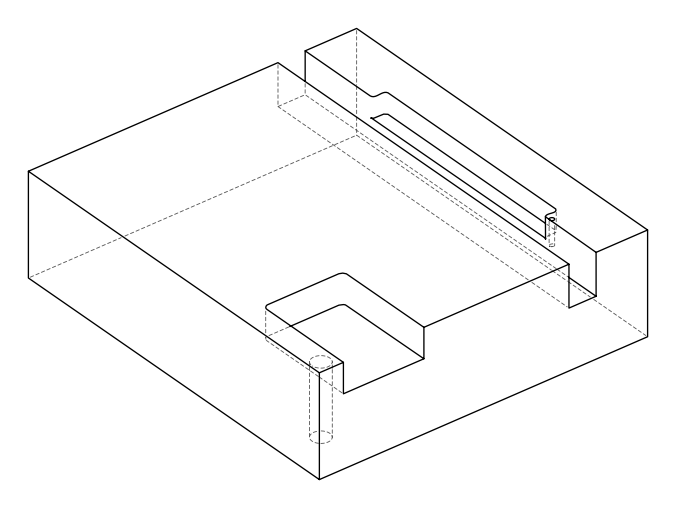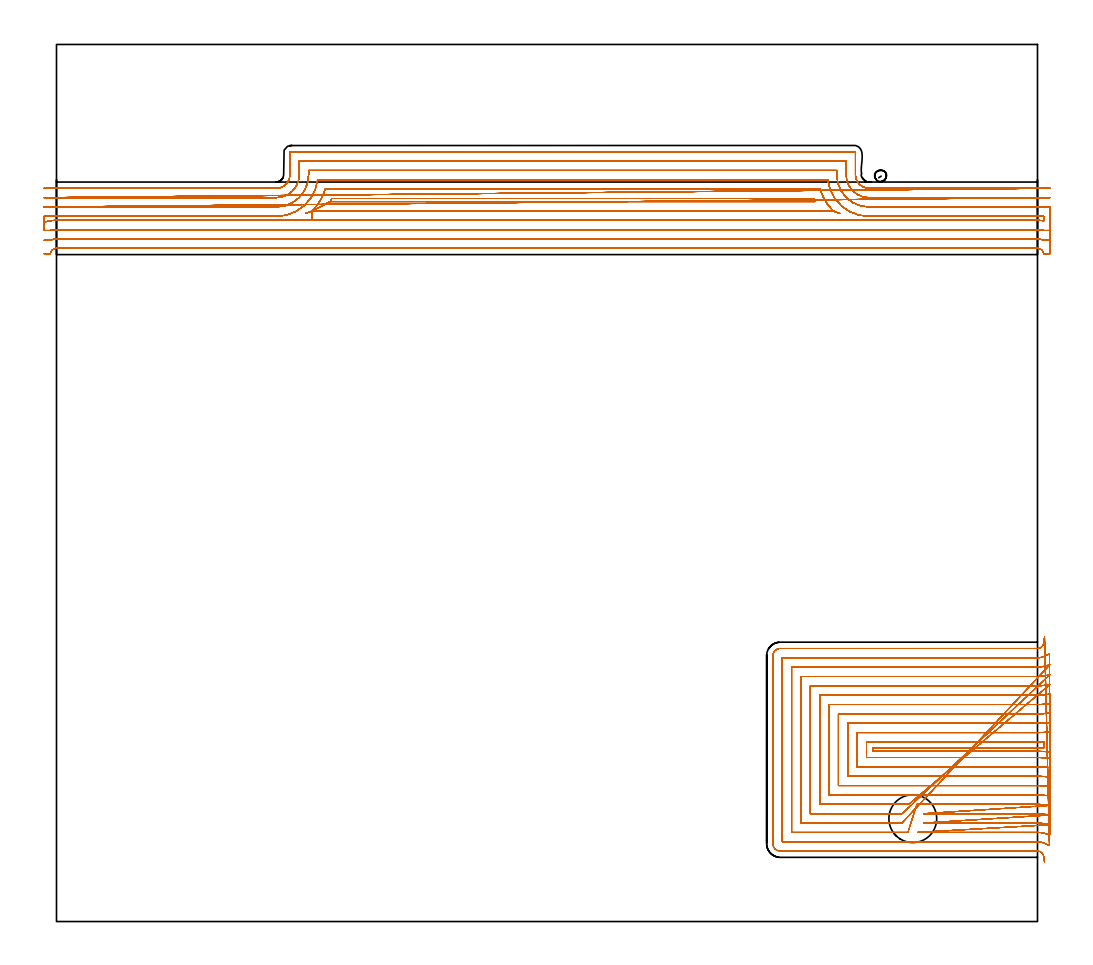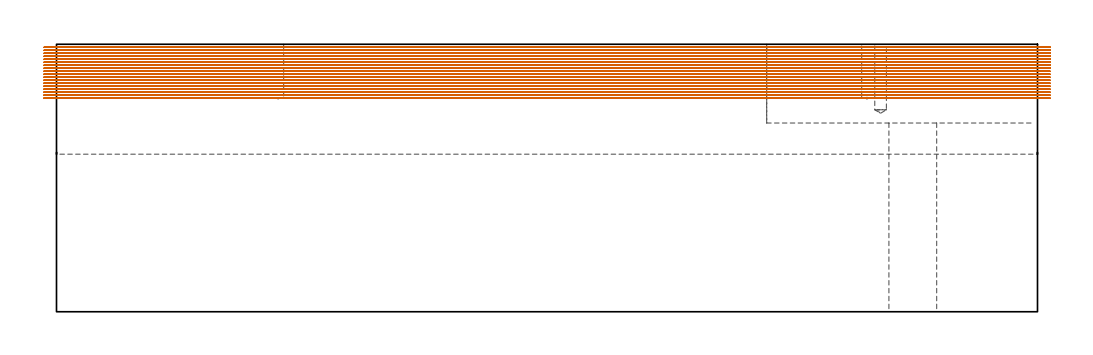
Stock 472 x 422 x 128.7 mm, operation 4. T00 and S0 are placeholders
(PLAN: 6 operations, 5 tool changes, 409.7 min)
(1 SPOT_DRILL | STEP1POCKET | NXT0321_9005460120000 | 0.03 min | 0 mm3)
(2 INDEXABLE_INSERT_DRILL_THROUGH_HOLE_FROM_SOLID | STEP1HOLE | NXT0302_017 | 0.39 min | 53388 mm3)
(3 DRILL_BLIND_HOLE_INTO_CENTER | STEP1POCKET | UGT0301_179 | 0.14 min | 775 mm3)
(4 MILL_OPEN_POCKET | POCKET_OPEN | NXT0201_008 | Follow Part, ap 1.5, ae 75% | 379.25 min | 891523 mm3)
(5 MILL_SLOT | SLOT_PARTIAL_RECTANGULAR | NXT0201_011 | Follow Part, ap 3, ae 75% | 21.2 min | 156658 mm3)
(6 MILL_RECTANGULAR_SLOT | SLOT_RECTANGULAR | UGT0201_004 | Follow Part, ap 8, ae 75% | 8.71 min | 444742 mm3)
(TOOL NXT0321_9005460120000 | NC Spot Drill, 142deg, 12mm, Carbide, Uncoated | D12 PA142 FL30 Z2)
(TOOL NXT0302_017 | Index. Insert Drill 23mm [880-D2300L25-05] | D23 PA176 FL115 Z2)
(TOOL UGT0301_179 | Twist Drill 5.6 mm | D5.6 PA118 FL55 Z2)
(TOOL NXT0201_008 | ENDMILL 6mm [2P460-0600-NA 1630] | D6 FL26 Z6)
(TOOL NXT0201_011 | ENDMILL 12mm [2P460-1200-NA 1630] | D12 FL38 Z6)
(TOOL UGT0201_004 | End Mill 32 mm | D32 FL53 Z6)
(OP 4 MILL_OPEN_POCKET, part 1 of 2)
G17 G21 G94 G90
T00 M6
G54
G17 G0 G90 X-5.95 Y336.58 S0 M3
G43 Z138.7 H1
Z127.261
G94 G1 X-3. Y337.125 F250.
G2 X0. Y337.4 R16.5 F500.
G1 X123.048
Y341.9
X131.773 Y346.4
X364.927
G2 X364.235 Y347.9 R29.
G1 X132.465
G2 X131.773 Y346.4 R29.
G1 X123.048 Y341.9
X373.652
X376.889 Y340.69
X373.652 Y341.9
G2 X367.392 Y352.4 R24.5
G1 X129.308
G2 X123.048 Y341.9 R24.5
G1 X119.811 Y340.69
X123.048 Y341.9
Y337.4
X472.
G2 X475. Y337.125 R16.5
G1 Y339.3
X390.9
G2 X371.045 Y356.9 R20.
G1 X125.655
G2 X105.8 Y339.3 R20.
G1 X-3.
X-6. F250.
Y332.519
X-3.
G2 X0. Y332.9 R12. F500.
G1 X472.
G2 X475. Y332.519 R12.
G1 X478. F250.
G0 Z138.7
X-6. Y327.774
Z127.261
G1 X-3.
G2 X0. Y328.4 R7.5 F500.
G1 X472.
G2 X475. Y327.774 R7.5
G1 X478. F250.
G0 Z138.7
X-5.97 Y321.323
Z127.261
G1 X-2.97
G2 X0. Y323.9 R3. F500.
G1 X472.
G2 X474.97 Y321.323 R3.
G1 X477.97 F250.
X478. Y343.8
X475.
X390.9 F500.
G2 X375.4 Y359.3 R15.5
G1 Y361.4
X121.3
Y359.3
G2 X105.8 Y343.8 R15.5
G1 X-3.
X-6. F250.
X478. Y348.3 F500.
X475. F250.
X390.9 F500.
G2 X379.9 Y359.3 R11.
G1 Y365.9
X116.8
Y359.3
G2 X105.8 Y348.3 R11.
G1 X-3.
X-6. F250.
X478. Y352.8 F500.
X475. F250.
X390.9 F500.
G2 X384.4 Y359.3 R6.5
G1 Y369.9
G3 X383.9 Y370.4 R0.5
G1 X112.8
G3 X112.3 Y369.9 R0.5
G1 Y359.3
G2 X105.8 Y352.8 R6.5
G1 X-3.
X-6. F250.
G0 X-5.95 Y336.58 Z125.822
G1 X-3. Y337.125
G2 X0. Y337.4 R16.5 F500.
G1 X123.048
Y341.9
X131.773 Y346.4
X364.927
G2 X364.235 Y347.9 R29.
G1 X132.465
G2 X131.773 Y346.4 R29.
G1 X123.048 Y341.9
X373.652
X376.889 Y340.69
X373.652 Y341.9
G2 X367.392 Y352.4 R24.5
G1 X129.308
G2 X123.048 Y341.9 R24.5
G1 X119.811 Y340.69
X123.048 Y341.9
Y337.4
X472.
G2 X475. Y337.125 R16.5
G1 Y339.3
X390.9
G2 X371.045 Y356.9 R20.
G1 X125.655
G2 X105.8 Y339.3 R20.
G1 X-3.
X-6. F250.
Y332.519
X-3.
G2 X0. Y332.9 R12. F500.
G1 X472.
G2 X475. Y332.519 R12.
G1 X478. F250.
G0 Z138.7
X-6. Y327.774
Z125.822
G1 X-3.
G2 X0. Y328.4 R7.5 F500.
G1 X472.
G2 X475. Y327.774 R7.5
G1 X478. F250.
G0 Z138.7
X-5.97 Y321.323
Z125.822
G1 X-2.97
G2 X0. Y323.9 R3. F500.
G1 X472.
G2 X474.97 Y321.323 R3.
G1 X477.97 F250.
X478. Y343.8
X475.
X390.9 F500.
G2 X375.4 Y359.3 R15.5
G1 Y361.4
X121.3
Y359.3
G2 X105.8 Y343.8 R15.5
G1 X-3.
X-6. F250.
X478. Y348.3 F500.
X475. F250.
X390.9 F500.
G2 X379.9 Y359.3 R11.
G1 Y365.9
X116.8
Y359.3
G2 X105.8 Y348.3 R11.
G1 X-3.
X-6. F250.
X478. Y352.8 F500.
X475. F250.
X390.9 F500.
G2 X384.4 Y359.3 R6.5
G1 Y369.9
G3 X383.9 Y370.4 R0.5
G1 X112.8
G3 X112.3 Y369.9 R0.5
G1 Y359.3
G2 X105.8 Y352.8 R6.5
G1 X-3.
X-6. F250.
G0 X-5.95 Y336.58 Z124.383
G1 X-3. Y337.125
G2 X0. Y337.4 R16.5 F500.
G1 X123.048
Y341.9
X131.773 Y346.4
X364.927
G2 X364.235 Y347.9 R29.
G1 X132.465
G2 X131.773 Y346.4 R29.
G1 X123.048 Y341.9
X373.652
X376.889 Y340.69
X373.652 Y341.9
G2 X367.392 Y352.4 R24.5
G1 X129.308
G2 X123.048 Y341.9 R24.5
G1 X119.811 Y340.69
X123.048 Y341.9
Y337.4
X472.
G2 X475. Y337.125 R16.5
G1 Y339.3
X390.9
G2 X371.045 Y356.9 R20.
G1 X125.655
G2 X105.8 Y339.3 R20.
G1 X-3.
X-6. F250.
Y332.519
X-3.
G2 X0. Y332.9 R12. F500.
G1 X472.
G2 X475. Y332.519 R12.
G1 X478. F250.
G0 Z138.7
X-6. Y327.774
Z124.383
G1 X-3.
G2 X0. Y328.4 R7.5 F500.
G1 X472.
G2 X475. Y327.774 R7.5
G1 X478. F250.
G0 Z138.7
X-5.97 Y321.323
Z124.383
G1 X-2.97
G2 X0. Y323.9 R3. F500.
G1 X472.
G2 X474.97 Y321.323 R3.
G1 X477.97 F250.
X478. Y343.8
X475.
X390.9 F500.
G2 X375.4 Y359.3 R15.5
G1 Y361.4
X121.3
Y359.3
G2 X105.8 Y343.8 R15.5
G1 X-3.
X-6. F250.
X478. Y348.3 F500.
X475. F250.
X390.9 F500.
G2 X379.9 Y359.3 R11.
G1 Y365.9
X116.8
Y359.3
G2 X105.8 Y348.3 R11.
G1 X-3.
X-6. F250.
X478. Y352.8 F500.
X475. F250.
X390.9 F500.
G2 X384.4 Y359.3 R6.5
G1 Y369.9
G3 X383.9 Y370.4 R0.5
G1 X112.8
G3 X112.3 Y369.9 R0.5
G1 Y359.3
G2 X105.8 Y352.8 R6.5
G1 X-3.
X-6. F250.
G0 X-5.95 Y336.58 Z122.944
G1 X-3. Y337.125
G2 X0. Y337.4 R16.5 F500.
G1 X123.048
Y341.9
X131.773 Y346.4
X364.927
G2 X364.235 Y347.9 R29.
G1 X132.465
G2 X131.773 Y346.4 R29.
G1 X123.048 Y341.9
X373.652
X376.889 Y340.69
X373.652 Y341.9
G2 X367.392 Y352.4 R24.5
G1 X129.308
G2 X123.048 Y341.9 R24.5
G1 X119.811 Y340.69
X123.048 Y341.9
Y337.4
X472.
G2 X475. Y337.125 R16.5
G1 Y339.3
X390.9
G2 X371.045 Y356.9 R20.
G1 X125.655
G2 X105.8 Y339.3 R20.
G1 X-3.
X-6. F250.
Y332.519
X-3.
G2 X0. Y332.9 R12. F500.
G1 X472.
G2 X475. Y332.519 R12.
G1 X478. F250.
G0 Z138.7
X-6. Y327.774
Z122.944
G1 X-3.
G2 X0. Y328.4 R7.5 F500.
G1 X472.
G2 X475. Y327.774 R7.5
G1 X478. F250.
G0 Z138.7
X-5.97 Y321.323
Z122.944
G1 X-2.97
G2 X0. Y323.9 R3. F500.
G1 X472.
G2 X474.97 Y321.323 R3.
G1 X477.97 F250.
X478. Y343.8
X475.
X390.9 F500.
G2 X375.4 Y359.3 R15.5
G1 Y361.4
X121.3
Y359.3
G2 X105.8 Y343.8 R15.5
G1 X-3.
X-6. F250.
X478. Y348.3 F500.
X475. F250.
X390.9 F500.
G2 X379.9 Y359.3 R11.
G1 Y365.9
X116.8
Y359.3
G2 X105.8 Y348.3 R11.
G1 X-3.
X-6. F250.
X478. Y352.8 F500.
X475. F250.
X390.9 F500.
G2 X384.4 Y359.3 R6.5
G1 Y369.9
G3 X383.9 Y370.4 R0.5
G1 X112.8
G3 X112.3 Y369.9 R0.5
G1 Y359.3
G2 X105.8 Y352.8 R6.5
G1 X-3.
X-6. F250.
G0 X-5.95 Y336.58 Z121.505
G1 X-3. Y337.125
G2 X0. Y337.4 R16.5 F500.
G1 X123.048
Y341.9
X131.773 Y346.4
X364.927
G2 X364.235 Y347.9 R29.
G1 X132.465
G2 X131.773 Y346.4 R29.
G1 X123.048 Y341.9
X373.652
X376.889 Y340.69
X373.652 Y341.9
G2 X367.392 Y352.4 R24.5
G1 X129.308
G2 X123.048 Y341.9 R24.5
G1 X119.811 Y340.69
X123.048 Y341.9
Y337.4
X472.
G2 X475. Y337.125 R16.5
G1 Y339.3
X390.9
G2 X371.045 Y356.9 R20.
G1 X125.655
G2 X105.8 Y339.3 R20.
G1 X-3.
X-6. F250.
Y332.519
X-3.
G2 X0. Y332.9 R12. F500.
G1 X472.
G2 X475. Y332.519 R12.
G1 X478. F250.
G0 Z138.7
X-6. Y327.774
Z121.505
G1 X-3.
G2 X0. Y328.4 R7.5 F500.
G1 X472.
G2 X475. Y327.774 R7.5
G1 X478. F250.
G0 Z138.7
X-5.97 Y321.323
Z121.505
G1 X-2.97
G2 X0. Y323.9 R3. F500.
G1 X472.
G2 X474.97 Y321.323 R3.
G1 X477.97 F250.
X478. Y343.8
X475.
X390.9 F500.
G2 X375.4 Y359.3 R15.5
G1 Y361.4
X121.3
Y359.3
G2 X105.8 Y343.8 R15.5
G1 X-3.
X-6. F250.
X478. Y348.3 F500.
X475. F250.
X390.9 F500.
G2 X379.9 Y359.3 R11.
G1 Y365.9
X116.8
Y359.3
G2 X105.8 Y348.3 R11.
G1 X-3.
X-6. F250.
X478. Y352.8 F500.
X475. F250.
X390.9 F500.
G2 X384.4 Y359.3 R6.5
G1 Y369.9
G3 X383.9 Y370.4 R0.5
G1 X112.8
G3 X112.3 Y369.9 R0.5
G1 Y359.3
G2 X105.8 Y352.8 R6.5
G1 X-3.
X-6. F250.
G0 X-5.95 Y336.58 Z120.067
G1 X-3. Y337.125
G2 X0. Y337.4 R16.5 F500.
G1 X123.048
Y341.9
X131.773 Y346.4
X364.927
G2 X364.235 Y347.9 R29.
G1 X132.465
G2 X131.773 Y346.4 R29.
G1 X123.048 Y341.9
X373.652
X376.889 Y340.69
X373.652 Y341.9
G2 X367.392 Y352.4 R24.5
G1 X129.308
G2 X123.048 Y341.9 R24.5
G1 X119.811 Y340.69
X123.048 Y341.9
Y337.4
X472.
G2 X475. Y337.125 R16.5
G1 Y339.3
X390.9
G2 X371.045 Y356.9 R20.
G1 X125.655
G2 X105.8 Y339.3 R20.
G1 X-3.
X-6. F250.
Y332.519
X-3.
G2 X0. Y332.9 R12. F500.
G1 X472.
G2 X475. Y332.519 R12.
G1 X478. F250.
G0 Z138.7
X-6. Y327.774
Z120.067
G1 X-3.
G2 X0. Y328.4 R7.5 F500.
G1 X472.
G2 X475. Y327.774 R7.5
G1 X478. F250.
G0 Z138.7
X-5.97 Y321.323
Z120.067
G1 X-2.97
G2 X0. Y323.9 R3. F500.
G1 X472.
G2 X474.97 Y321.323 R3.
G1 X477.97 F250.
X478. Y343.8
X475.
X390.9 F500.
G2 X375.4 Y359.3 R15.5
G1 Y361.4
X121.3
Y359.3
G2 X105.8 Y343.8 R15.5
G1 X-3.
X-6. F250.
X478. Y348.3 F500.
X475. F250.
X390.9 F500.
G2 X379.9 Y359.3 R11.
G1 Y365.9
X116.8
Y359.3
G2 X105.8 Y348.3 R11.
G1 X-3.
X-6. F250.
X478. Y352.8 F500.
X475. F250.
X390.9 F500.
G2 X384.4 Y359.3 R6.5
G1 Y369.9
G3 X383.9 Y370.4 R0.5
G1 X112.8
G3 X112.3 Y369.9 R0.5
G1 Y359.3
G2 X105.8 Y352.8 R6.5
G1 X-3.
X-6. F250.
G0 X-5.95 Y336.58 Z118.628
G1 X-3. Y337.125
G2 X0. Y337.4 R16.5 F500.
G1 X123.048
Y341.9
X131.773 Y346.4
X364.927
G2 X364.235 Y347.9 R29.
G1 X132.465
G2 X131.773 Y346.4 R29.
G1 X123.048 Y341.9
X373.652
X376.889 Y340.69
X373.652 Y341.9
G2 X367.392 Y352.4 R24.5
G1 X129.308
G2 X123.048 Y341.9 R24.5
G1 X119.811 Y340.69
X123.048 Y341.9
Y337.4
X472.
G2 X475. Y337.125 R16.5
G1 Y339.3
X390.9
G2 X371.045 Y356.9 R20.
G1 X125.655
G2 X105.8 Y339.3 R20.
G1 X-3.
X-6. F250.
Y332.519
X-3.
G2 X0. Y332.9 R12. F500.
G1 X472.
G2 X475. Y332.519 R12.
G1 X478. F250.
G0 Z138.7
X-6. Y327.774
Z118.628
G1 X-3.
G2 X0. Y328.4 R7.5 F500.
G1 X472.
G2 X475. Y327.774 R7.5
G1 X478. F250.
G0 Z138.7
X-5.97 Y321.323
Z118.628
G1 X-2.97
G2 X0. Y323.9 R3. F500.
G1 X472.
G2 X474.97 Y321.323 R3.
G1 X477.97 F250.
X478. Y343.8
X475.
X390.9 F500.
G2 X375.4 Y359.3 R15.5
G1 Y361.4
X121.3
Y359.3
G2 X105.8 Y343.8 R15.5
G1 X-3.
X-6. F250.
X478. Y348.3 F500.
X475. F250.
X390.9 F500.
G2 X379.9 Y359.3 R11.
G1 Y365.9
X116.8
Y359.3
G2 X105.8 Y348.3 R11.
G1 X-3.
X-6. F250.
X478. Y352.8 F500.
X475. F250.
X390.9 F500.
G2 X384.4 Y359.3 R6.5
G1 Y369.9
G3 X383.9 Y370.4 R0.5
G1 X112.8
G3 X112.3 Y369.9 R0.5
G1 Y359.3
G2 X105.8 Y352.8 R6.5
G1 X-3.
X-6. F250.
G0 X-5.95 Y336.58 Z117.189
G1 X-3. Y337.125
G2 X0. Y337.4 R16.5 F500.
G1 X123.048
Y341.9
X131.773 Y346.4
X364.927
G2 X364.235 Y347.9 R29.
G1 X132.465
G2 X131.773 Y346.4 R29.
G1 X123.048 Y341.9
X373.652
X376.889 Y340.69
X373.652 Y341.9
G2 X367.392 Y352.4 R24.5
G1 X129.308
G2 X123.048 Y341.9 R24.5
G1 X119.811 Y340.69
X123.048 Y341.9
Y337.4
X472.
G2 X475. Y337.125 R16.5
G1 Y339.3
X390.9
G2 X371.045 Y356.9 R20.
G1 X125.655
G2 X105.8 Y339.3 R20.
G1 X-3.
X-6. F250.
Y332.519
X-3.
G2 X0. Y332.9 R12. F500.
G1 X472.
G2 X475. Y332.519 R12.
G1 X478. F250.
G0 Z138.7
X-6. Y327.774
Z117.189
G1 X-3.
G2 X0. Y328.4 R7.5 F500.
G1 X472.
G2 X475. Y327.774 R7.5
G1 X478. F250.
G0 Z138.7
X-5.97 Y321.323
Z117.189
G1 X-2.97
G2 X0. Y323.9 R3. F500.
G1 X472.
G2 X474.97 Y321.323 R3.
G1 X477.97 F250.
X478. Y343.8
X475.
X390.9 F500.
G2 X375.4 Y359.3 R15.5
G1 Y361.4
X121.3
Y359.3
G2 X105.8 Y343.8 R15.5
G1 X-3.
X-6. F250.
X478. Y348.3 F500.
X475. F250.
X390.9 F500.
G2 X379.9 Y359.3 R11.
G1 Y365.9
X116.8
Y359.3
G2 X105.8 Y348.3 R11.
G1 X-3.
X-6. F250.
X478. Y352.8 F500.
X475. F250.
X390.9 F500.
G2 X384.4 Y359.3 R6.5
G1 Y369.9
G3 X383.9 Y370.4 R0.5
G1 X112.8
G3 X112.3 Y369.9 R0.5
G1 Y359.3
G2 X105.8 Y352.8 R6.5
G1 X-3.
X-6. F250.
G0 X-5.95 Y336.58 Z115.75
G1 X-3. Y337.125
G2 X0. Y337.4 R16.5 F500.
G1 X123.048
Y341.9
X131.773 Y346.4
X364.927
G2 X364.235 Y347.9 R29.
G1 X132.465
G2 X131.773 Y346.4 R29.
G1 X123.048 Y341.9
X373.652
X376.889 Y340.69
X373.652 Y341.9
G2 X367.392 Y352.4 R24.5
G1 X129.308
G2 X123.048 Y341.9 R24.5
G1 X119.811 Y340.69
X123.048 Y341.9
Y337.4
X472.
G2 X475. Y337.125 R16.5
G1 Y339.3
X390.9
G2 X371.045 Y356.9 R20.
G1 X125.655
G2 X105.8 Y339.3 R20.
G1 X-3.
X-6. F250.
Y332.519
X-3.
G2 X0. Y332.9 R12. F500.
G1 X472.
G2 X475. Y332.519 R12.
G1 X478. F250.
G0 Z138.7
X-6. Y327.774
Z115.75
G1 X-3.
G2 X0. Y328.4 R7.5 F500.
G1 X472.
G2 X475. Y327.774 R7.5
G1 X478. F250.
G0 Z138.7
X-5.97 Y321.323
Z115.75
G1 X-2.97
G2 X0. Y323.9 R3. F500.
G1 X472.
G2 X474.97 Y321.323 R3.
G1 X477.97 F250.
X478. Y343.8
X475.
X390.9 F500.
G2 X375.4 Y359.3 R15.5
G1 Y361.4
X121.3
Y359.3
G2 X105.8 Y343.8 R15.5
G1 X-3.
X-6. F250.
X478. Y348.3 F500.
X475. F250.
X390.9 F500.
G2 X379.9 Y359.3 R11.
G1 Y365.9
X116.8
Y359.3
G2 X105.8 Y348.3 R11.
G1 X-3.
X-6. F250.
X478. Y352.8 F500.
X475. F250.
X390.9 F500.
G2 X384.4 Y359.3 R6.5
G1 Y369.9
G3 X383.9 Y370.4 R0.5
G1 X112.8
G3 X112.3 Y369.9 R0.5
G1 Y359.3
G2 X105.8 Y352.8 R6.5
G1 X-3.
X-6. F250.
G0 X-5.95 Y336.58 Z114.311
G1 X-3. Y337.125
G2 X0. Y337.4 R16.5 F500.
G1 X123.048
Y341.9
X131.773 Y346.4
X364.927
G2 X364.235 Y347.9 R29.
G1 X132.465
G2 X131.773 Y346.4 R29.
G1 X123.048 Y341.9
X373.652
X376.889 Y340.69
X373.652 Y341.9
G2 X367.392 Y352.4 R24.5
G1 X129.308
G2 X123.048 Y341.9 R24.5
G1 X119.811 Y340.69
X123.048 Y341.9
Y337.4
X472.
G2 X475. Y337.125 R16.5
G1 Y339.3
X390.9
G2 X371.045 Y356.9 R20.
G1 X125.655
G2 X105.8 Y339.3 R20.
G1 X-3.
X-6. F250.
Y332.519
X-3.
G2 X0. Y332.9 R12. F500.
G1 X472.
G2 X475. Y332.519 R12.
G1 X478. F250.
G0 Z138.7
X-6. Y327.774
Z114.311
G1 X-3.
G2 X0. Y328.4 R7.5 F500.
G1 X472.
G2 X475. Y327.774 R7.5
G1 X478. F250.
G0 Z138.7
X-5.97 Y321.323
Z114.311
G1 X-2.97
G2 X0. Y323.9 R3. F500.
G1 X472.
G2 X474.97 Y321.323 R3.
G1 X477.97 F250.
X478. Y343.8
X475.
X390.9 F500.
G2 X375.4 Y359.3 R15.5
G1 Y361.4
X121.3
Y359.3
G2 X105.8 Y343.8 R15.5
G1 X-3.
X-6. F250.
X478. Y348.3 F500.
X475. F250.
X390.9 F500.
G2 X379.9 Y359.3 R11.
G1 Y365.9
X116.8
Y359.3
G2 X105.8 Y348.3 R11.
G1 X-3.
X-6. F250.
X478. Y352.8 F500.
X475. F250.
X390.9 F500.
G2 X384.4 Y359.3 R6.5
G1 Y369.9
G3 X383.9 Y370.4 R0.5
G1 X112.8
G3 X112.3 Y369.9 R0.5
G1 Y359.3
G2 X105.8 Y352.8 R6.5
G1 X-3.
X-6. F250.
G0 X-5.95 Y336.58 Z112.872
G1 X-3. Y337.125
G2 X0. Y337.4 R16.5 F500.
G1 X123.048
Y341.9
X131.773 Y346.4
X364.927
G2 X364.235 Y347.9 R29.
G1 X132.465
G2 X131.773 Y346.4 R29.
G1 X123.048 Y341.9
X373.652
X376.889 Y340.69
X373.652 Y341.9
G2 X367.392 Y352.4 R24.5
G1 X129.308
G2 X123.048 Y341.9 R24.5
G1 X119.811 Y340.69
X123.048 Y341.9
Y337.4
X472.
G2 X475. Y337.125 R16.5
G1 Y339.3
X390.9
G2 X371.045 Y356.9 R20.
G1 X125.655
G2 X105.8 Y339.3 R20.
G1 X-3.
X-6. F250.
Y332.519
X-3.
G2 X0. Y332.9 R12. F500.
G1 X472.
G2 X475. Y332.519 R12.
G1 X478. F250.
G0 Z138.7
X-6. Y327.774
Z112.872
G1 X-3.
G2 X0. Y328.4 R7.5 F500.
G1 X472.
G2 X475. Y327.774 R7.5
G1 X478. F250.
G0 Z138.7
X-5.97 Y321.323
Z112.872
G1 X-2.97
G2 X0. Y323.9 R3. F500.
G1 X472.
G2 X474.97 Y321.323 R3.
G1 X477.97 F250.
X478. Y343.8
X475.
X390.9 F500.
G2 X375.4 Y359.3 R15.5
G1 Y361.4
X121.3
Y359.3
G2 X105.8 Y343.8 R15.5
G1 X-3.
X-6. F250.
X478. Y348.3 F500.
X475. F250.
X390.9 F500.
G2 X379.9 Y359.3 R11.
G1 Y365.9
X116.8
Y359.3
G2 X105.8 Y348.3 R11.
G1 X-3.
X-6. F250.
X478. Y352.8 F500.
X475. F250.
X390.9 F500.
G2 X384.4 Y359.3 R6.5
G1 Y369.9
G3 X383.9 Y370.4 R0.5
G1 X112.8
G3 X112.3 Y369.9 R0.5
G1 Y359.3
G2 X105.8 Y352.8 R6.5
G1 X-3.
X-6. F250.
G0 X-5.95 Y336.58 Z111.433
G1 X-3. Y337.125
G2 X0. Y337.4 R16.5 F500.
G1 X123.048
Y341.9
X131.773 Y346.4
X364.927
G2 X364.235 Y347.9 R29.
G1 X132.465
G2 X131.773 Y346.4 R29.
G1 X123.048 Y341.9
X373.652
X376.889 Y340.69
X373.652 Y341.9
G2 X367.392 Y352.4 R24.5
G1 X129.308
G2 X123.048 Y341.9 R24.5
G1 X119.811 Y340.69
X123.048 Y341.9
Y337.4
X472.
G2 X475. Y337.125 R16.5
G1 Y339.3
X390.9
G2 X371.045 Y356.9 R20.
G1 X125.655
G2 X105.8 Y339.3 R20.
G1 X-3.
X-6. F250.
Y332.519
X-3.
G2 X0. Y332.9 R12. F500.
G1 X472.
G2 X475. Y332.519 R12.
G1 X478. F250.
G0 Z138.7
X-6. Y327.774
Z111.433
G1 X-3.
G2 X0. Y328.4 R7.5 F500.
G1 X472.
G2 X475. Y327.774 R7.5
G1 X478. F250.
G0 Z138.7
X-5.97 Y321.323
Z111.433
G1 X-2.97
G2 X0. Y323.9 R3. F500.
G1 X472.
G2 X474.97 Y321.323 R3.
G1 X477.97 F250.
X478. Y343.8
X475.
X390.9 F500.
G2 X375.4 Y359.3 R15.5
G1 Y361.4
X121.3
Y359.3
G2 X105.8 Y343.8 R15.5
G1 X-3.
X-6. F250.
X478. Y348.3 F500.
X475. F250.
X390.9 F500.
G2 X379.9 Y359.3 R11.
G1 Y365.9
X116.8
Y359.3
G2 X105.8 Y348.3 R11.
G1 X-3.
X-6. F250.
X478. Y352.8 F500.
X475. F250.
X390.9 F500.
G2 X384.4 Y359.3 R6.5
G1 Y369.9
G3 X383.9 Y370.4 R0.5
G1 X112.8
G3 X112.3 Y369.9 R0.5
G1 Y359.3
G2 X105.8 Y352.8 R6.5
G1 X-3.
X-6. F250.
G0 X-5.95 Y336.58 Z109.994
G1 X-3. Y337.125
G2 X0. Y337.4 R16.5 F500.
G1 X123.048
Y341.9
X131.773 Y346.4
X364.927
G2 X364.235 Y347.9 R29.
G1 X132.465
G2 X131.773 Y346.4 R29.
G1 X123.048 Y341.9
X373.652
X376.889 Y340.69
X373.652 Y341.9
G2 X367.392 Y352.4 R24.5
G1 X129.308
G2 X123.048 Y341.9 R24.5
G1 X119.811 Y340.69
X123.048 Y341.9
Y337.4
X472.
G2 X475. Y337.125 R16.5
G1 Y339.3
X390.9
G2 X371.045 Y356.9 R20.
G1 X125.655
G2 X105.8 Y339.3 R20.
G1 X-3.
X-6. F250.
Y332.519
X-3.
G2 X0. Y332.9 R12. F500.
G1 X472.
G2 X475. Y332.519 R12.
G1 X478. F250.
G0 Z138.7
X-6. Y327.774
Z109.994
G1 X-3.
G2 X0. Y328.4 R7.5 F500.
G1 X472.
G2 X475. Y327.774 R7.5
G1 X478. F250.
G0 Z138.7
X-5.97 Y321.323
Z109.994
G1 X-2.97
G2 X0. Y323.9 R3. F500.
G1 X472.
G2 X474.97 Y321.323 R3.
G1 X477.97 F250.
X478. Y343.8
X475.
X390.9 F500.
G2 X375.4 Y359.3 R15.5
G1 Y361.4
X121.3
Y359.3
G2 X105.8 Y343.8 R15.5
G1 X-3.
X-6. F250.
X478. Y348.3 F500.
X475. F250.
X390.9 F500.
G2 X379.9 Y359.3 R11.
G1 Y365.9
X116.8
Y359.3
G2 X105.8 Y348.3 R11.
G1 X-3.
X-6. F250.
X478. Y352.8 F500.
X475. F250.
X390.9 F500.
G2 X384.4 Y359.3 R6.5
G1 Y369.9
G3 X383.9 Y370.4 R0.5
G1 X112.8
G3 X112.3 Y369.9 R0.5
G1 Y359.3
G2 X105.8 Y352.8 R6.5
G1 X-3.
X-6. F250.
G0 X-5.95 Y336.58 Z108.556
G1 X-3. Y337.125
G2 X0. Y337.4 R16.5 F500.
G1 X123.048
Y341.9
X131.773 Y346.4
X364.927
G2 X364.235 Y347.9 R29.
G1 X132.465
G2 X131.773 Y346.4 R29.
G1 X123.048 Y341.9
X373.652
X376.889 Y340.69
X373.652 Y341.9
G2 X367.392 Y352.4 R24.5
G1 X129.308
G2 X123.048 Y341.9 R24.5
G1 X119.811 Y340.69
X123.048 Y341.9
Y337.4
X472.
G2 X475. Y337.125 R16.5
G1 Y339.3
X390.9
G2 X371.045 Y356.9 R20.
G1 X125.655
G2 X105.8 Y339.3 R20.
G1 X-3.
X-6. F250.
Y332.519
X-3.
G2 X0. Y332.9 R12. F500.
G1 X472.
G2 X475. Y332.519 R12.
G1 X478. F250.
G0 Z138.7
X-6. Y327.774
Z108.556
G1 X-3.
G2 X0. Y328.4 R7.5 F500.
G1 X472.
G2 X475. Y327.774 R7.5
G1 X478. F250.
G0 Z138.7
X-5.97 Y321.323
Z108.556
G1 X-2.97
G2 X0. Y323.9 R3. F500.
G1 X472.
G2 X474.97 Y321.323 R3.
G1 X477.97 F250.
X478. Y343.8
X475.
X390.9 F500.
G2 X375.4 Y359.3 R15.5
G1 Y361.4
X121.3
Y359.3
G2 X105.8 Y343.8 R15.5
G1 X-3.
X-6. F250.
X478. Y348.3 F500.
X475. F250.
X390.9 F500.
G2 X379.9 Y359.3 R11.
G1 Y365.9
X116.8
Y359.3
G2 X105.8 Y348.3 R11.
G1 X-3.
X-6. F250.
X478. Y352.8 F500.
X475. F250.
X390.9 F500.
G2 X384.4 Y359.3 R6.5
G1 Y369.9
G3 X383.9 Y370.4 R0.5
G1 X112.8
G3 X112.3 Y369.9 R0.5
G1 Y359.3
G2 X105.8 Y352.8 R6.5
G1 X-3.
X-6. F250.
G0 X-5.95 Y336.58 Z107.117
G1 X-3. Y337.125
G2 X0. Y337.4 R16.5 F500.
G1 X123.048
Y341.9
X131.773 Y346.4
X364.927
G2 X364.235 Y347.9 R29.
G1 X132.465
G2 X131.773 Y346.4 R29.
G1 X123.048 Y341.9
X373.652
X376.889 Y340.69
X373.652 Y341.9
G2 X367.392 Y352.4 R24.5
G1 X129.308
G2 X123.048 Y341.9 R24.5
G1 X119.811 Y340.69
X123.048 Y341.9
Y337.4
X472.
G2 X475. Y337.125 R16.5
G1 Y339.3
X390.9
G2 X371.045 Y356.9 R20.
G1 X125.655
G2 X105.8 Y339.3 R20.
G1 X-3.
X-6. F250.
Y332.519
X-3.
G2 X0. Y332.9 R12. F500.
G1 X472.
G2 X475. Y332.519 R12.
G1 X478. F250.
G0 Z138.7
X-6. Y327.774
Z107.117
G1 X-3.
G2 X0. Y328.4 R7.5 F500.
G1 X472.
G2 X475. Y327.774 R7.5
G1 X478. F250.
G0 Z138.7
X-5.97 Y321.323
Z107.117
G1 X-2.97
G2 X0. Y323.9 R3. F500.
G1 X472.
G2 X474.97 Y321.323 R3.
G1 X477.97 F250.
X478. Y343.8
X475.
X390.9 F500.
G2 X375.4 Y359.3 R15.5
G1 Y361.4
X121.3
Y359.3
G2 X105.8 Y343.8 R15.5
G1 X-3.
X-6. F250.
X478. Y348.3 F500.
X475. F250.
X390.9 F500.
G2 X379.9 Y359.3 R11.
G1 Y365.9
X116.8
Y359.3
G2 X105.8 Y348.3 R11.
G1 X-3.
X-6. F250.
X478. Y352.8 F500.
X475. F250.
X390.9 F500.
G2 X384.4 Y359.3 R6.5
G1 Y369.9
G3 X383.9 Y370.4 R0.5
G1 X112.8
G3 X112.3 Y369.9 R0.5
G1 Y359.3
G2 X105.8 Y352.8 R6.5
G1 X-3.
X-6. F250.
G0 X-5.95 Y336.58 Z105.678
G1 X-3. Y337.125
G2 X0. Y337.4 R16.5 F500.
G1 X123.048
Y341.9
X131.773 Y346.4
X364.927
G2 X364.235 Y347.9 R29.
G1 X132.465
G2 X131.773 Y346.4 R29.
G1 X123.048 Y341.9
X373.652
X376.889 Y340.69
X373.652 Y341.9
G2 X367.392 Y352.4 R24.5
G1 X129.308
G2 X123.048 Y341.9 R24.5
G1 X119.811 Y340.69
X123.048 Y341.9
Y337.4
X472.
G2 X475. Y337.125 R16.5
G1 Y339.3
X390.9
G2 X371.045 Y356.9 R20.
G1 X125.655
G2 X105.8 Y339.3 R20.
G1 X-3.
X-6. F250.
Y332.519
X-3.
G2 X0. Y332.9 R12. F500.
G1 X472.
G2 X475. Y332.519 R12.
G1 X478. F250.
G0 Z138.7
X-6. Y327.774
Z105.678
G1 X-3.
G2 X0. Y328.4 R7.5 F500.
G1 X472.
G2 X475. Y327.774 R7.5
G1 X478. F250.
G0 Z138.7
X-5.97 Y321.323
Z105.678
G1 X-2.97
G2 X0. Y323.9 R3. F500.
G1 X472.
G2 X474.97 Y321.323 R3.
G1 X477.97 F250.
X478. Y343.8
X475.
X390.9 F500.
G2 X375.4 Y359.3 R15.5
G1 Y361.4
X121.3
Y359.3
G2 X105.8 Y343.8 R15.5
G1 X-3.
X-6. F250.
X478. Y348.3 F500.
X475. F250.
X390.9 F500.
G2 X379.9 Y359.3 R11.
G1 Y365.9
X116.8
Y359.3
G2 X105.8 Y348.3 R11.
G1 X-3.
X-6. F250.
X478. Y352.8 F500.
X475. F250.
X390.9 F500.
G2 X384.4 Y359.3 R6.5
G1 Y369.9
G3 X383.9 Y370.4 R0.5
G1 X112.8
G3 X112.3 Y369.9 R0.5
G1 Y359.3
G2 X105.8 Y352.8 R6.5
G1 X-3.
X-6. F250.
G0 X-5.95 Y336.58 Z104.239
G1 X-3. Y337.125
G2 X0. Y337.4 R16.5 F500.
G1 X123.048
Y341.9
X131.773 Y346.4
X364.927
G2 X364.235 Y347.9 R29.
G1 X132.465
G2 X131.773 Y346.4 R29.
G1 X123.048 Y341.9
X373.652
X376.889 Y340.69
X373.652 Y341.9
G2 X367.392 Y352.4 R24.5
G1 X129.308
G2 X123.048 Y341.9 R24.5
G1 X119.811 Y340.69
X123.048 Y341.9
Y337.4
X472.
G2 X475. Y337.125 R16.5
G1 Y339.3
X390.9
G2 X371.045 Y356.9 R20.
G1 X125.655
G2 X105.8 Y339.3 R20.
G1 X-3.
X-6. F250.
Y332.519
X-3.
G2 X0. Y332.9 R12. F500.
G1 X472.
G2 X475. Y332.519 R12.
G1 X478. F250.
G0 Z138.7
X-6. Y327.774
Z104.239
G1 X-3.
G2 X0. Y328.4 R7.5 F500.
G1 X472.
G2 X475. Y327.774 R7.5
G1 X478. F250.
G0 Z138.7
X-5.97 Y321.323
Z104.239
G1 X-2.97
G2 X0. Y323.9 R3. F500.
G1 X472.
G2 X474.97 Y321.323 R3.
G1 X477.97 F250.
X478. Y343.8
X475.
X390.9 F500.
G2 X375.4 Y359.3 R15.5
G1 Y361.4
X121.3
Y359.3
G2 X105.8 Y343.8 R15.5
G1 X-3.
X-6. F250.
X478. Y348.3 F500.
X475. F250.
X390.9 F500.
G2 X379.9 Y359.3 R11.
G1 Y365.9
X116.8
Y359.3
G2 X105.8 Y348.3 R11.
G1 X-3.
X-6. F250.
X478. Y352.8 F500.
X475. F250.
X390.9 F500.
G2 X384.4 Y359.3 R6.5
G1 Y369.9
G3 X383.9 Y370.4 R0.5
G1 X112.8
G3 X112.3 Y369.9 R0.5
G1 Y359.3
G2 X105.8 Y352.8 R6.5
G1 X-3.
X-6. F250.
G0 X-5.95 Y336.58 Z102.8
G1 X-3. Y337.125
G2 X0. Y337.4 R16.5 F500.
G1 X123.048
Y341.9
X131.773 Y346.4
X364.927
G2 X364.235 Y347.9 R29.
G1 X132.465
G2 X131.773 Y346.4 R29.
G1 X123.048 Y341.9
X373.652
X376.889 Y340.69
X373.652 Y341.9
G2 X367.392 Y352.4 R24.5
G1 X129.308
G2 X123.048 Y341.9 R24.5
G1 X119.811 Y340.69
X123.048 Y341.9
Y337.4
X472.
G2 X475. Y337.125 R16.5
G1 Y339.3
X390.9
G2 X371.045 Y356.9 R20.
G1 X125.655
G2 X105.8 Y339.3 R20.
G1 X-3.
X-6. F250.
Y332.519
X-3.
G2 X0. Y332.9 R12. F500.
G1 X472.
G2 X475. Y332.519 R12.
G1 X478. F250.
G0 Z138.7
X-6. Y327.774
Z102.8
G1 X-3.
G2 X0. Y328.4 R7.5 F500.
G1 X472.
G2 X475. Y327.774 R7.5
G1 X478. F250.
G0 Z138.7
X-5.97 Y321.323
Z102.8
G1 X-2.97
G2 X0. Y323.9 R3. F500.
G1 X472.
G2 X474.97 Y321.323 R3.
G1 X477.97 F250.
X478. Y343.8
X475.
X390.9 F500.
G2 X375.4 Y359.3 R15.5
G1 Y361.4
X121.3
Y359.3
G2 X105.8 Y343.8 R15.5
G1 X-3.
X-6. F250.
X478. Y348.3 F500.
X475. F250.
X390.9 F500.
G2 X379.9 Y359.3 R11.
G1 Y365.9
X116.8
Y359.3
G2 X105.8 Y348.3 R11.
G1 X-3.
X-6. F250.
X478. Y352.8 F500.
X475. F250.
X390.9 F500.
G2 X384.4 Y359.3 R6.5
G1 Y369.9
G3 X383.9 Y370.4 R0.5
G1 X112.8
G3 X112.3 Y369.9 R0.5
G1 Y359.3
G2 X105.8 Y352.8 R6.5
G1 X-3.
X-6. F250.
G0 Z138.7
X477.995 Y81.635
Z127.261
G1 X475. Y81.812
G3 X472. Y81.9 R51. F500.
G1 X392.7
Y83.4
X472.
G3 X475. Y83.488 R51.
G1 Y86.494
G2 X472. Y86.4 R48.
G1 X389.7
Y78.9
X472.
G2 X475. Y78.806 R48.
G1 X477.994 Y78.619 F250.
X477.993 Y91.21
X475. Y91.004
G2 X472. Y90.9 R43.5 F500.
G1 X385.2
Y74.4
X472.
G2 X475. Y74.296 R43.5
G1 X477.993 Y74.09 F250.
X477.991 Y95.746
X475. Y95.516
G2 X472. Y95.4 R39. F500.
G1 X380.7
Y69.9
X472.
G2 X475. Y69.784 R39.
G1 X477.991 Y69.554 F250.
X477.989 Y100.292
X475. Y100.031
G2 X472. Y99.9 R34.5 F500.
G1 X376.2
Y65.4
X472.
G2 X475. Y65.269 R34.5
G1 X477.989 Y65.008 F250.
X477.985 Y104.85
X475. Y104.55
G2 X472. Y104.4 R30. F500.
G1 X371.7
Y60.9
X472.
G2 X475. Y60.75 R30.
G1 X477.985 Y60.45 F250.
X477.979 Y109.43
X475. Y109.077
G2 X472. Y108.9 R25.5 F500.
G1 X367.2
Y56.4
X407.056
X410.056 F250.
X477.969 Y114.044 F500.
X475. Y113.615 F250.
G2 X472. Y113.4 R21. F500.
G1 X362.7
Y51.9
X403.853
X406.853 F250.
X477.95 Y118.72 F500.
X475. Y118.175 F250.
G2 X472. Y117.9 R16.5 F500.
G1 X358.2
Y47.4
X403.77
X406.77 F250.
X477.905 Y123.531 F500.
X475. Y122.781 F250.
G2 X472. Y122.4 R12. F500.
G1 X353.7
Y42.9
X406.645
X409.645 F250.
X413.955 Y56.4 F500.
X416.955 F250.
X472. F500.
G2 X475. Y56.223 R25.5
G1 X477.979 Y55.87 F250.
X417.148 Y51.9 F500.
X420.148 F250.
X472. F500.
G2 X475. Y51.685 R21.
G1 X477.969 Y51.256 F250.
X417.23 Y47.4 F500.
X420.23 F250.
X472. F500.
G2 X475. Y47.125 R16.5
G1 X477.95 Y46.58 F250.
X414.349 Y42.9 F500.
X417.349 F250.
X472. F500.
G2 X475. Y42.519 R12.
G1 X477.905 Y41.769 F250.
X477.75 Y128.726
X475. Y127.526
G2 X472. Y126.9 R7.5 F500.
G1 X349.2
Y38.4
X472.
G2 X475. Y37.774 R7.5
G1 X477.75 Y36.574 F250.
X475.393 Y136.947
X474.97 Y133.977
G2 X472. Y131.4 R3. F500.
G1 X348.2
G3 X344.7 Y127.9 R3.5
G1 Y37.4
G3 X348.2 Y33.9 R3.5
G1 X472.
G2 X474.97 Y31.323 R3.
G1 X475.393 Y28.353 F250.
G0 X477.995 Y81.635 Z125.822
G1 X475. Y81.812
G3 X472. Y81.9 R51. F500.
G1 X392.7
Y83.4
X472.
G3 X475. Y83.488 R51.
G1 Y86.494
G2 X472. Y86.4 R48.
G1 X389.7
Y78.9
X472.
G2 X475. Y78.806 R48.
G1 X477.994 Y78.619 F250.
X477.993 Y91.21
X475. Y91.004
G2 X472. Y90.9 R43.5 F500.
G1 X385.2
Y74.4
X472.
G2 X475. Y74.296 R43.5
G1 X477.993 Y74.09 F250.
X477.991 Y95.746
X475. Y95.516
G2 X472. Y95.4 R39. F500.
G1 X380.7
Y69.9
X472.
G2 X475. Y69.784 R39.
G1 X477.991 Y69.554 F250.
X477.989 Y100.292
X475. Y100.031
G2 X472. Y99.9 R34.5 F500.
G1 X376.2
Y65.4
X472.
G2 X475. Y65.269 R34.5
G1 X477.989 Y65.008 F250.
X477.985 Y104.85
X475. Y104.55
G2 X472. Y104.4 R30. F500.
G1 X371.7
Y60.9
X472.
G2 X475. Y60.75 R30.
G1 X477.985 Y60.45 F250.
X477.979 Y109.43
X475. Y109.077
G2 X472. Y108.9 R25.5 F500.
G1 X367.2
Y56.4
X407.056
X410.056 F250.
X477.969 Y114.044 F500.
X475. Y113.615 F250.
G2 X472. Y113.4 R21. F500.
G1 X362.7
Y51.9
X403.853
X406.853 F250.
X477.95 Y118.72 F500.
X475. Y118.175 F250.
G2 X472. Y117.9 R16.5 F500.
G1 X358.2
Y47.4
X403.77
X406.77 F250.
X477.905 Y123.531 F500.
X475. Y122.781 F250.
G2 X472. Y122.4 R12. F500.
G1 X353.7
Y42.9
X406.645
X409.645 F250.
X413.955 Y56.4 F500.
X416.955 F250.
X472. F500.
G2 X475. Y56.223 R25.5
G1 X477.979 Y55.87 F250.
X417.148 Y51.9 F500.
X420.148 F250.
X472. F500.
G2 X475. Y51.685 R21.
G1 X477.969 Y51.256 F250.
X417.23 Y47.4 F500.
X420.23 F250.
X472. F500.
G2 X475. Y47.125 R16.5
G1 X477.95 Y46.58 F250.
X414.349 Y42.9 F500.
X417.349 F250.
X472. F500.
G2 X475. Y42.519 R12.
G1 X477.905 Y41.769 F250.
X477.75 Y128.726
X475. Y127.526
G2 X472. Y126.9 R7.5 F500.
G1 X349.2
Y38.4
X472.
G2 X475. Y37.774 R7.5
G1 X477.75 Y36.574 F250.
X475.393 Y136.947
X474.97 Y133.977
G2 X472. Y131.4 R3. F500.
G1 X348.2
G3 X344.7 Y127.9 R3.5
G1 Y37.4
G3 X348.2 Y33.9 R3.5
G1 X472.
G2 X474.97 Y31.323 R3.
G1 X475.393 Y28.353 F250.
G0 X477.995 Y81.635 Z124.383
G1 X475. Y81.812
G3 X472. Y81.9 R51. F500.
G1 X392.7
Y83.4
X472.
G3 X475. Y83.488 R51.
G1 Y86.494
G2 X472. Y86.4 R48.
G1 X389.7
Y78.9
X472.
G2 X475. Y78.806 R48.
G1 X477.994 Y78.619 F250.
X477.993 Y91.21
X475. Y91.004
G2 X472. Y90.9 R43.5 F500.
G1 X385.2
Y74.4
X472.
G2 X475. Y74.296 R43.5
G1 X477.993 Y74.09 F250.
X477.991 Y95.746
X475. Y95.516
G2 X472. Y95.4 R39. F500.
G1 X380.7
Y69.9
X472.
G2 X475. Y69.784 R39.
G1 X477.991 Y69.554 F250.
X477.989 Y100.292
X475. Y100.031
G2 X472. Y99.9 R34.5 F500.
G1 X376.2
Y65.4
X472.
G2 X475. Y65.269 R34.5
G1 X477.989 Y65.008 F250.
X477.985 Y104.85
X475. Y104.55
G2 X472. Y104.4 R30. F500.
G1 X371.7
Y60.9
X472.
G2 X475. Y60.75 R30.
G1 X477.985 Y60.45 F250.
X477.979 Y109.43
X475. Y109.077
G2 X472. Y108.9 R25.5 F500.
G1 X367.2
Y56.4
X407.056
X410.056 F250.
X477.969 Y114.044 F500.
X475. Y113.615 F250.
G2 X472. Y113.4 R21. F500.
G1 X362.7
Y51.9
X403.853
X406.853 F250.
X477.95 Y118.72 F500.
X475. Y118.175 F250.
G2 X472. Y117.9 R16.5 F500.
G1 X358.2
Y47.4
X403.77
X406.77 F250.
X477.905 Y123.531 F500.
X475. Y122.781 F250.
G2 X472. Y122.4 R12. F500.
G1 X353.7
Y42.9
X406.645
X409.645 F250.
X413.955 Y56.4 F500.
X416.955 F250.
X472. F500.
G2 X475. Y56.223 R25.5
G1 X477.979 Y55.87 F250.
X417.148 Y51.9 F500.
X420.148 F250.
X472. F500.
G2 X475. Y51.685 R21.
G1 X477.969 Y51.256 F250.
X417.23 Y47.4 F500.
X420.23 F250.
X472. F500.
G2 X475. Y47.125 R16.5
G1 X477.95 Y46.58 F250.
X414.349 Y42.9 F500.
X417.349 F250.
X472. F500.
G2 X475. Y42.519 R12.
G1 X477.905 Y41.769 F250.
X477.75 Y128.726
X475. Y127.526
G2 X472. Y126.9 R7.5 F500.
G1 X349.2
Y38.4
X472.
G2 X475. Y37.774 R7.5
G1 X477.75 Y36.574 F250.
X475.393 Y136.947
X474.97 Y133.977
G2 X472. Y131.4 R3. F500.
G1 X348.2
G3 X344.7 Y127.9 R3.5
G1 Y37.4
G3 X348.2 Y33.9 R3.5
G1 X472.
G2 X474.97 Y31.323 R3.
G1 X475.393 Y28.353 F250.
G0 X477.995 Y81.635 Z122.944
G1 X475. Y81.812
G3 X472. Y81.9 R51. F500.
G1 X392.7
Y83.4
X472.
G3 X475. Y83.488 R51.
G1 Y86.494
G2 X472. Y86.4 R48.
G1 X389.7
Y78.9
X472.
G2 X475. Y78.806 R48.
G1 X477.994 Y78.619 F250.
X477.993 Y91.21
X475. Y91.004
G2 X472. Y90.9 R43.5 F500.
G1 X385.2
Y74.4
X472.
G2 X475. Y74.296 R43.5
G1 X477.993 Y74.09 F250.
X477.991 Y95.746
X475. Y95.516
G2 X472. Y95.4 R39. F500.
G1 X380.7
Y69.9
X472.
G2 X475. Y69.784 R39.
G1 X477.991 Y69.554 F250.
X477.989 Y100.292
X475. Y100.031
G2 X472. Y99.9 R34.5 F500.
G1 X376.2
Y65.4
X472.
G2 X475. Y65.269 R34.5
G1 X477.989 Y65.008 F250.
X477.985 Y104.85
X475. Y104.55
G2 X472. Y104.4 R30. F500.
G1 X371.7
Y60.9
X472.
G2 X475. Y60.75 R30.
G1 X477.985 Y60.45 F250.
X477.979 Y109.43
X475. Y109.077
G2 X472. Y108.9 R25.5 F500.
G1 X367.2
Y56.4
X407.056
X410.056 F250.
X477.969 Y114.044 F500.
X475. Y113.615 F250.
G2 X472. Y113.4 R21. F500.
G1 X362.7
Y51.9
X403.853
X406.853 F250.
X477.95 Y118.72 F500.
X475. Y118.175 F250.
G2 X472. Y117.9 R16.5 F500.
G1 X358.2
Y47.4
X403.77
X406.77 F250.
X477.905 Y123.531 F500.
X475. Y122.781 F250.
G2 X472. Y122.4 R12. F500.
G1 X353.7
Y42.9
X406.645
X409.645 F250.
X413.955 Y56.4 F500.
X416.955 F250.
X472. F500.
G2 X475. Y56.223 R25.5
G1 X477.979 Y55.87 F250.
X417.148 Y51.9 F500.
X420.148 F250.
X472. F500.
G2 X475. Y51.685 R21.
G1 X477.969 Y51.256 F250.
X417.23 Y47.4 F500.
X420.23 F250.
X472. F500.
G2 X475. Y47.125 R16.5
G1 X477.95 Y46.58 F250.
X414.349 Y42.9 F500.
X417.349 F250.
X472. F500.
G2 X475. Y42.519 R12.
G1 X477.905 Y41.769 F250.
X477.75 Y128.726
X475. Y127.526
G2 X472. Y126.9 R7.5 F500.
G1 X349.2
Y38.4
X472.
G2 X475. Y37.774 R7.5
G1 X477.75 Y36.574 F250.
X475.393 Y136.947
X474.97 Y133.977
G2 X472. Y131.4 R3. F500.
G1 X348.2
G3 X344.7 Y127.9 R3.5
G1 Y37.4
G3 X348.2 Y33.9 R3.5
G1 X472.
G2 X474.97 Y31.323 R3.
G1 X475.393 Y28.353 F250.
G0 X477.995 Y81.635 Z121.505
G1 X475. Y81.812
G3 X472. Y81.9 R51. F500.
G1 X392.7
Y83.4
X472.
G3 X475. Y83.488 R51.
G1 Y86.494
G2 X472. Y86.4 R48.
G1 X389.7
Y78.9
X472.
G2 X475. Y78.806 R48.
G1 X477.994 Y78.619 F250.
X477.993 Y91.21
X475. Y91.004
G2 X472. Y90.9 R43.5 F500.
G1 X385.2
Y74.4
X472.
G2 X475. Y74.296 R43.5
G1 X477.993 Y74.09 F250.
X477.991 Y95.746
X475. Y95.516
G2 X472. Y95.4 R39. F500.
G1 X380.7
Y69.9
X472.
G2 X475. Y69.784 R39.
G1 X477.991 Y69.554 F250.
X477.989 Y100.292
X475. Y100.031
G2 X472. Y99.9 R34.5 F500.
G1 X376.2
Y65.4
X472.
G2 X475. Y65.269 R34.5
G1 X477.989 Y65.008 F250.
X477.985 Y104.85
X475. Y104.55
G2 X472. Y104.4 R30. F500.
G1 X371.7
Y60.9
X472.
G2 X475. Y60.75 R30.
G1 X477.985 Y60.45 F250.
X477.979 Y109.43
X475. Y109.077
G2 X472. Y108.9 R25.5 F500.
G1 X367.2
Y56.4
X407.056
X410.056 F250.
X477.969 Y114.044 F500.
X475. Y113.615 F250.
G2 X472. Y113.4 R21. F500.
G1 X362.7
Y51.9
X403.853
X406.853 F250.
X477.95 Y118.72 F500.
X475. Y118.175 F250.
G2 X472. Y117.9 R16.5 F500.
G1 X358.2
Y47.4
X403.77
X406.77 F250.
X477.905 Y123.531 F500.
X475. Y122.781 F250.
G2 X472. Y122.4 R12. F500.
G1 X353.7
Y42.9
X406.645
X409.645 F250.
X413.955 Y56.4 F500.
X416.955 F250.
X472. F500.
G2 X475. Y56.223 R25.5
G1 X477.979 Y55.87 F250.
X417.148 Y51.9 F500.
X420.148 F250.
X472. F500.
G2 X475. Y51.685 R21.
G1 X477.969 Y51.256 F250.
X417.23 Y47.4 F500.
X420.23 F250.
X472. F500.
G2 X475. Y47.125 R16.5
G1 X477.95 Y46.58 F250.
X414.349 Y42.9 F500.
X417.349 F250.
X472. F500.
G2 X475. Y42.519 R12.
G1 X477.905 Y41.769 F250.
X477.75 Y128.726
X475. Y127.526
G2 X472. Y126.9 R7.5 F500.
G1 X349.2
Y38.4
X472.
G2 X475. Y37.774 R7.5
G1 X477.75 Y36.574 F250.
X475.393 Y136.947
X474.97 Y133.977
G2 X472. Y131.4 R3. F500.
G1 X348.2
G3 X344.7 Y127.9 R3.5
G1 Y37.4
G3 X348.2 Y33.9 R3.5
G1 X472.
G2 X474.97 Y31.323 R3.
G1 X475.393 Y28.353 F250.
G0 X477.995 Y81.635 Z120.067
G1 X475. Y81.812
G3 X472. Y81.9 R51. F500.
G1 X392.7
Y83.4
X472.
G3 X475. Y83.488 R51.
G1 Y86.494
G2 X472. Y86.4 R48.
G1 X389.7
Y78.9
X472.
G2 X475. Y78.806 R48.
G1 X477.994 Y78.619 F250.
X477.993 Y91.21
X475. Y91.004
G2 X472. Y90.9 R43.5 F500.
G1 X385.2
Y74.4
X472.
G2 X475. Y74.296 R43.5
G1 X477.993 Y74.09 F250.
X477.991 Y95.746
X475. Y95.516
G2 X472. Y95.4 R39. F500.
G1 X380.7
Y69.9
X472.
G2 X475. Y69.784 R39.
G1 X477.991 Y69.554 F250.
X477.989 Y100.292
X475. Y100.031
G2 X472. Y99.9 R34.5 F500.
G1 X376.2
Y65.4
X472.
G2 X475. Y65.269 R34.5
G1 X477.989 Y65.008 F250.
X477.985 Y104.85
X475. Y104.55
G2 X472. Y104.4 R30. F500.
G1 X371.7
Y60.9
X472.
G2 X475. Y60.75 R30.
G1 X477.985 Y60.45 F250.
X477.979 Y109.43
X475. Y109.077
G2 X472. Y108.9 R25.5 F500.
G1 X367.2
Y56.4
X407.056
X410.056 F250.
X477.969 Y114.044 F500.
X475. Y113.615 F250.
G2 X472. Y113.4 R21. F500.
G1 X362.7
Y51.9
X403.853
X406.853 F250.
X477.95 Y118.72 F500.
X475. Y118.175 F250.
G2 X472. Y117.9 R16.5 F500.
G1 X358.2
Y47.4
X403.77
X406.77 F250.
X477.905 Y123.531 F500.
X475. Y122.781 F250.
G2 X472. Y122.4 R12. F500.
G1 X353.7
Y42.9
X406.645
X409.645 F250.
X413.955 Y56.4 F500.
X416.955 F250.
X472. F500.
G2 X475. Y56.223 R25.5
G1 X477.979 Y55.87 F250.
X417.149 Y51.9 F500.
X420.149 F250.
X472. F500.
G2 X475. Y51.685 R21.
G1 X477.969 Y51.256 F250.
X417.231 Y47.4 F500.
X420.231 F250.
X472. F500.
G2 X475. Y47.125 R16.5
G1 X477.95 Y46.58 F250.
X414.348 Y42.9 F500.
X417.348 F250.
X472. F500.
G2 X475. Y42.519 R12.
G1 X477.905 Y41.769 F250.
X477.75 Y128.726
X475. Y127.526
G2 X472. Y126.9 R7.5 F500.
G1 X349.2
Y38.4
X472.
G2 X475. Y37.774 R7.5
G1 X477.75 Y36.574 F250.
X475.393 Y136.947
X474.97 Y133.977
G2 X472. Y131.4 R3. F500.
G1 X348.2
G3 X344.7 Y127.9 R3.5
G1 Y37.4
G3 X348.2 Y33.9 R3.5
G1 X472.
G2 X474.97 Y31.323 R3.
G1 X475.393 Y28.353 F250.
G0 X477.995 Y81.635 Z118.628
G1 X475. Y81.812
G3 X472. Y81.9 R51. F500.
G1 X392.7
Y83.4
X472.
G3 X475. Y83.488 R51.
G1 Y86.494
G2 X472. Y86.4 R48.
G1 X389.7
Y78.9
X472.
G2 X475. Y78.806 R48.
G1 X477.994 Y78.619 F250.
X477.993 Y91.21
X475. Y91.004
G2 X472. Y90.9 R43.5 F500.
G1 X385.2
Y74.4
X472.
G2 X475. Y74.296 R43.5
G1 X477.993 Y74.09 F250.
X477.991 Y95.746
X475. Y95.516
G2 X472. Y95.4 R39. F500.
G1 X380.7
Y69.9
X472.
G2 X475. Y69.784 R39.
G1 X477.991 Y69.554 F250.
X477.989 Y100.292
X475. Y100.031
G2 X472. Y99.9 R34.5 F500.
G1 X376.2
Y65.4
X472.
G2 X475. Y65.269 R34.5
G1 X477.989 Y65.008 F250.
X477.985 Y104.85
X475. Y104.55
G2 X472. Y104.4 R30. F500.
G1 X371.7
Y60.9
X472.
G2 X475. Y60.75 R30.
G1 X477.985 Y60.45 F250.
X477.979 Y109.43
X475. Y109.077
G2 X472. Y108.9 R25.5 F500.
G1 X367.2
Y56.4
X407.056
X410.056 F250.
X477.969 Y114.044 F500.
X475. Y113.615 F250.
G2 X472. Y113.4 R21. F500.
G1 X362.7
Y51.9
X403.853
X406.853 F250.
X477.95 Y118.72 F500.
X475. Y118.175 F250.
G2 X472. Y117.9 R16.5 F500.
G1 X358.2
Y47.4
X403.77
X406.77 F250.
X477.905 Y123.531 F500.
X475. Y122.781 F250.
G2 X472. Y122.4 R12. F500.
G1 X353.7
Y42.9
X406.645
X409.645 F250.
X413.955 Y56.4 F500.
X416.955 F250.
X472. F500.
G2 X475. Y56.223 R25.5
G1 X477.979 Y55.87 F250.
X417.148 Y51.9 F500.
X420.148 F250.
X472. F500.
G2 X475. Y51.685 R21.
G1 X477.969 Y51.256 F250.
X417.23 Y47.4 F500.
X420.23 F250.
X472. F500.
G2 X475. Y47.125 R16.5
G1 X477.95 Y46.58 F250.
X414.348 Y42.9 F500.
X417.348 F250.
X472. F500.
G2 X475. Y42.519 R12.
G1 X477.905 Y41.769 F250.
X477.75 Y128.726
X475. Y127.526
G2 X472. Y126.9 R7.5 F500.
G1 X349.2
Y38.4
X472.
G2 X475. Y37.774 R7.5
G1 X477.75 Y36.574 F250.
X475.393 Y136.947
X474.97 Y133.977
G2 X472. Y131.4 R3. F500.
G1 X348.2
G3 X344.7 Y127.9 R3.5
G1 Y37.4
G3 X348.2 Y33.9 R3.5
G1 X472.
G2 X474.97 Y31.323 R3.
G1 X475.393 Y28.353 F250.
G0 X477.995 Y81.635 Z117.189
G1 X475. Y81.812
G3 X472. Y81.9 R51. F500.
G1 X392.7
Y83.4
X472.
G3 X475. Y83.488 R51.
G1 Y86.494
G2 X472. Y86.4 R48.
G1 X389.7
Y78.9
X472.
G2 X475. Y78.806 R48.
G1 X477.994 Y78.619 F250.
X477.993 Y91.21
X475. Y91.004
G2 X472. Y90.9 R43.5 F500.
G1 X385.2
Y74.4
X472.
G2 X475. Y74.296 R43.5
G1 X477.993 Y74.09 F250.
X477.991 Y95.746
X475. Y95.516
G2 X472. Y95.4 R39. F500.
G1 X380.7
Y69.9
X472.
G2 X475. Y69.784 R39.
G1 X477.991 Y69.554 F250.
X477.989 Y100.292
X475. Y100.031
G2 X472. Y99.9 R34.5 F500.
G1 X376.2
Y65.4
X472.
G2 X475. Y65.269 R34.5
G1 X477.989 Y65.008 F250.
X477.985 Y104.85
X475. Y104.55
G2 X472. Y104.4 R30. F500.
G1 X371.7
Y60.9
X472.
G2 X475. Y60.75 R30.
G1 X477.985 Y60.45 F250.
X477.979 Y109.43
X475. Y109.077
G2 X472. Y108.9 R25.5 F500.
G1 X367.2
Y56.4
X407.056
X410.056 F250.
X477.969 Y114.044 F500.
X475. Y113.615 F250.
G2 X472. Y113.4 R21. F500.
G1 X362.7
Y51.9
X403.853
X406.853 F250.
X477.95 Y118.72 F500.
X475. Y118.175 F250.
G2 X472. Y117.9 R16.5 F500.
G1 X358.2
Y47.4
X403.77
X406.77 F250.
X477.905 Y123.531 F500.
X475. Y122.781 F250.
G2 X472. Y122.4 R12. F500.
G1 X353.7
Y42.9
X406.645
X409.645 F250.
X413.955 Y56.4 F500.
X416.955 F250.
X472. F500.
G2 X475. Y56.223 R25.5
G1 X477.979 Y55.87 F250.
X417.148 Y51.9 F500.
X420.148 F250.
X472. F500.
G2 X475. Y51.685 R21.
G1 X477.969 Y51.256 F250.
X417.23 Y47.4 F500.
X420.23 F250.
X472. F500.
G2 X475. Y47.125 R16.5
G1 X477.95 Y46.58 F250.
X414.349 Y42.9 F500.
X417.349 F250.
X472. F500.
G2 X475. Y42.519 R12.
G1 X477.905 Y41.769 F250.
X477.75 Y128.726
X475. Y127.526
G2 X472. Y126.9 R7.5 F500.
G1 X349.2
Y38.4
X472.
G2 X475. Y37.774 R7.5
G1 X477.75 Y36.574 F250.
X475.393 Y136.947
X474.97 Y133.977
G2 X472. Y131.4 R3. F500.
G1 X348.2
G3 X344.7 Y127.9 R3.5
G1 Y37.4
G3 X348.2 Y33.9 R3.5
G1 X472.
G2 X474.97 Y31.323 R3.
G1 X475.393 Y28.353 F250.
